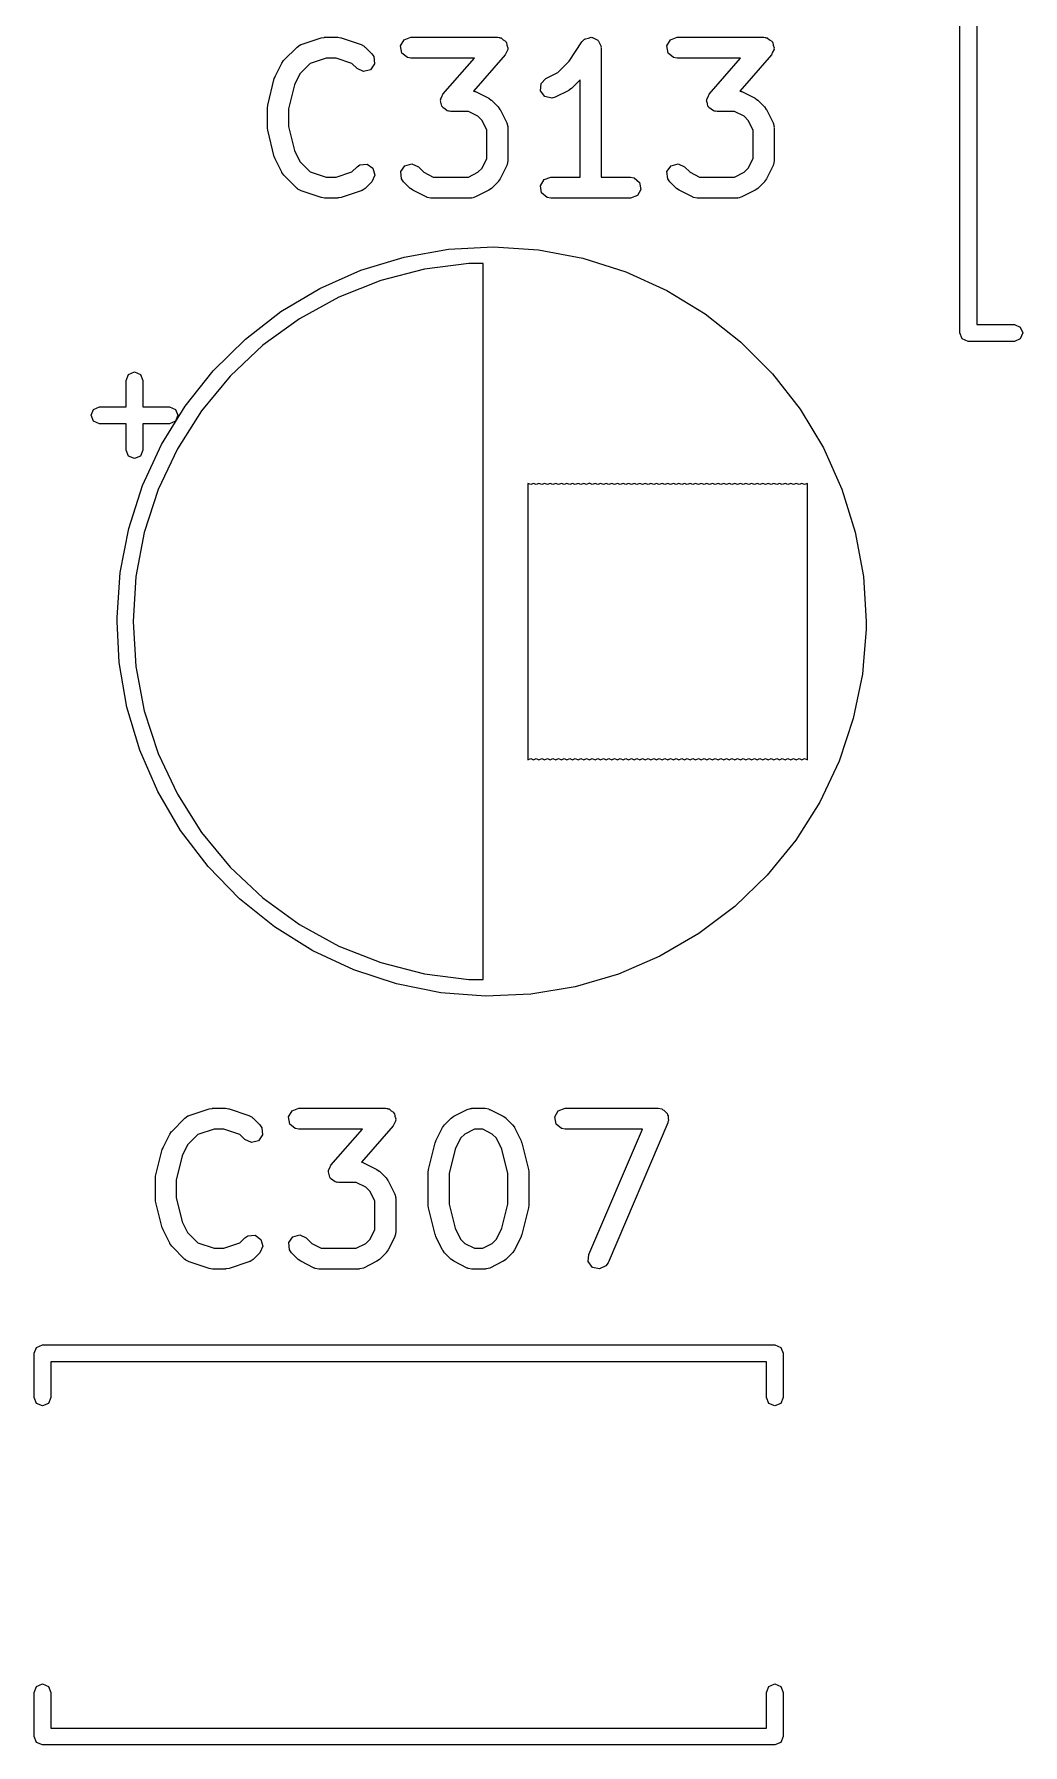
# Model space of a CAD drawing. Extents: x 96 to 185.9, y -128.5 to -80.8.
# Drawn here: x 117.02 to 124.09, y -103.94 to -91.71 of the extents above; entities that cross this region are included whole.
import ezdxf

# ---------------------------------------------------------------- set-up
doc = ezdxf.new("R2010")
doc.units = 0
doc.layers.add('BLACK', color=7, linetype='CONTINUOUS')

msp = doc.modelspace()

# ---------------------------------------------------------------- linework, layer by layer
at = {"layer": 'BLACK', "linetype": 'CONTINUOUS'}
for p, q in [((123.64, -93.8464), (123.64, -87.3064)), ((123.76, -87.3664), (123.76, -93.7864)), ((118.926, -91.7832), (119.069, -91.7356)), ((119.069, -91.7356), (119.091, -91.7323)), ((119.091, -91.7323), (119.093, -91.7318)), ((119.093, -91.7318), (119.188, -91.7318)), ((119.188, -91.7318), (119.21, -91.7357)), ((119.21, -91.7357), (119.212, -91.7356)), ((119.212, -91.7356), (119.355, -91.7832)), ((119.638, -91.7938), (119.664, -91.7493)), ((119.664, -91.7493), (119.712, -91.7318)), ((119.712, -91.7318), (120.331, -91.7318)), ((120.331, -91.7318), (120.342, -91.7337)), ((120.342, -91.7337), (120.345, -91.7332)), ((120.345, -91.7332), (120.348, -91.7348)), ((120.348, -91.7348), (120.357, -91.7363)), ((120.357, -91.7363), (120.372, -91.7493)), ((120.372, -91.7493), (120.389, -91.7598)), ((120.935, -91.7652), (120.953, -91.7463)), ((120.953, -91.7463), (120.957, -91.7451)), ((120.957, -91.7451), (120.96, -91.7418)), ((120.96, -91.7418), (120.982, -91.738)), ((120.982, -91.738), (121.002, -91.7319)), ((121.002, -91.7319), (121.006, -91.7337)), ((121.006, -91.7337), (121.011, -91.7329)), ((121.011, -91.7329), (121.029, -91.7438)), ((121.029, -91.7438), (121.049, -91.7525)), ((121.049, -91.7525), (121.051, -91.7564)), ((121.051, -91.7564), (121.055, -91.7586)), ((121.543, -91.7938), (121.568, -91.7493)), ((121.568, -91.7493), (121.617, -91.7318)), ((121.617, -91.7318), (122.236, -91.7318)), ((122.236, -91.7318), (122.247, -91.7337)), ((122.247, -91.7337), (122.25, -91.7332)), ((122.25, -91.7332), (122.253, -91.7348)), ((122.253, -91.7348), (122.261, -91.7363)), ((122.261, -91.7363), (122.277, -91.7493)), ((122.277, -91.7493), (122.294, -91.7598)), ((118.802, -91.8966), (118.897, -91.8014)), ((118.897, -91.8014), (118.918, -91.7864)), ((118.918, -91.7864), (118.923, -91.786)), ((118.923, -91.786), (118.926, -91.7832)), ((119.355, -91.7832), (119.378, -91.7957)), ((119.378, -91.7957), (119.38, -91.7995)), ((119.38, -91.7995), (119.384, -91.8014)), ((119.384, -91.8014), (119.432, -91.849)), ((119.432, -91.849), (119.447, -91.8703)), ((119.447, -91.8703), (119.451, -91.9214)), ((119.647, -91.8443), (119.638, -91.7938)), ((119.686, -91.8773), (119.647, -91.8443)), ((119.712, -91.8818), (119.686, -91.8773)), ((120.387, -91.8562), (120.16, -92.1162)), ((120.395, -91.8373), (120.387, -91.8562)), ((120.389, -91.7598), (120.391, -91.7654)), ((120.391, -91.7654), (120.396, -91.7693)), ((120.405, -91.8198), (120.395, -91.8373)), ((120.396, -91.7693), (120.399, -91.7892)), ((120.399, -91.7892), (120.406, -91.8083)), ((120.406, -91.8083), (120.404, -91.8139)), ((120.404, -91.8139), (120.405, -91.8198)), ((120.844, -91.9019), (120.935, -91.7652)), ((121.055, -91.7586), (121.063, -91.779)), ((121.063, -91.779), (121.072, -91.7985)), ((121.072, -91.7985), (121.071, -91.8027)), ((121.071, -91.8027), (121.073, -91.8068)), ((121.073, -91.8068), (121.073, -92.7318)), ((121.552, -91.8443), (121.543, -91.7938)), ((121.591, -91.8773), (121.552, -91.8443)), ((121.617, -91.8818), (121.591, -91.8773)), ((122.292, -91.8562), (122.065, -92.1162)), ((122.299, -91.8373), (122.292, -91.8562)), ((122.294, -91.7598), (122.296, -91.7654)), ((122.296, -91.7654), (122.301, -91.7693)), ((122.31, -91.8198), (122.299, -91.8373)), ((122.301, -91.7693), (122.304, -91.7892)), ((122.304, -91.7892), (122.311, -91.8083)), ((122.311, -91.8083), (122.309, -91.8139)), ((122.309, -91.8139), (122.31, -91.8198)), ((118.74, -92.0113), (118.788, -91.9161)), ((118.788, -91.9161), (118.801, -91.8981)), ((118.801, -91.8981), (118.802, -91.8966)), ((118.916, -91.9941), (118.878, -92.0711)), ((118.991, -91.92), (118.916, -91.9941)), ((119.105, -91.8818), (118.991, -91.92)), ((119.176, -91.8818), (119.105, -91.8818)), ((119.29, -91.92), (119.176, -91.8818)), ((119.326, -91.9551), (119.29, -91.92)), ((119.372, -91.9767), (119.326, -91.9551)), ((119.422, -91.9635), (119.372, -91.9767)), ((119.451, -91.9214), (119.422, -91.9635)), ((120.166, -91.8818), (119.712, -91.8818)), ((119.941, -92.1383), (120.166, -91.8818)), ((120.678, -92.0254), (120.763, -91.9832)), ((120.763, -91.9832), (120.844, -91.9019)), ((122.07, -91.8818), (121.617, -91.8818)), ((121.846, -92.1383), (122.07, -91.8818)), ((118.687, -92.2172), (118.734, -92.0267)), ((118.734, -92.0267), (118.74, -92.0149)), ((118.74, -92.0149), (118.74, -92.0113)), ((118.878, -92.0711), (118.835, -92.2446)), ((120.16, -92.1162), (120.166, -92.1173)), ((120.166, -92.1173), (120.17, -92.1201)), ((120.17, -92.1201), (120.174, -92.1207)), ((120.174, -92.1207), (120.269, -92.1683)), ((120.64, -92.1139), (120.643, -92.0627)), ((120.671, -92.1551), (120.64, -92.1139)), ((120.643, -92.0627), (120.678, -92.0254)), ((120.841, -92.112), (120.745, -92.1596)), ((120.842, -92.1108), (120.841, -92.112)), ((120.86, -92.0979), (120.842, -92.1108)), ((120.923, -92.0355), (120.86, -92.0979)), ((120.923, -92.7318), (120.923, -92.0355)), ((122.065, -92.1162), (122.071, -92.1173)), ((122.071, -92.1173), (122.074, -92.1201)), ((122.074, -92.1201), (122.079, -92.1207)), ((122.079, -92.1207), (122.174, -92.1683)), ((118.685, -92.2354), (118.687, -92.2206)), ((118.685, -92.3782), (118.685, -92.2354)), ((118.687, -92.2206), (118.687, -92.2172)), ((118.835, -92.2446), (118.835, -92.369)), ((119.923, -92.1862), (119.925, -92.1806)), ((119.929, -92.2053), (119.923, -92.1862)), ((119.924, -92.1747), (119.934, -92.1572)), ((119.925, -92.1806), (119.924, -92.1747)), ((119.933, -92.2252), (119.929, -92.2053)), ((119.937, -92.2291), (119.933, -92.2252)), ((119.934, -92.1572), (119.941, -92.1383)), ((119.939, -92.2347), (119.937, -92.2291)), ((119.956, -92.2452), (119.939, -92.2347)), ((119.972, -92.2582), (119.956, -92.2452)), ((120.269, -92.1683), (120.287, -92.1816)), ((120.287, -92.1816), (120.289, -92.1823)), ((120.289, -92.1823), (120.336, -92.2299)), ((120.336, -92.2299), (120.349, -92.2483)), ((120.72, -92.167), (120.671, -92.1551)), ((120.745, -92.1596), (120.72, -92.167)), ((121.827, -92.1862), (121.83, -92.1806)), ((121.834, -92.2053), (121.827, -92.1862)), ((121.829, -92.1747), (121.839, -92.1572)), ((121.83, -92.1806), (121.829, -92.1747)), ((121.837, -92.2252), (121.834, -92.2053)), ((121.842, -92.2291), (121.837, -92.2252)), ((121.839, -92.1572), (121.846, -92.1383)), ((121.844, -92.2347), (121.842, -92.2291)), ((121.861, -92.2452), (121.844, -92.2347)), ((121.877, -92.2582), (121.861, -92.2452)), ((122.174, -92.1683), (122.192, -92.1816)), ((122.192, -92.1816), (122.194, -92.1823)), ((122.194, -92.1823), (122.241, -92.2299)), ((122.241, -92.2299), (122.254, -92.2483)), ((119.98, -92.2597), (119.972, -92.2582)), ((119.983, -92.2613), (119.98, -92.2597)), ((119.987, -92.2608), (119.983, -92.2613)), ((119.998, -92.2627), (119.987, -92.2608)), ((120.123, -92.2627), (119.998, -92.2627)), ((120.191, -92.297), (120.123, -92.2627)), ((120.222, -92.3274), (120.191, -92.297)), ((120.256, -92.3959), (120.222, -92.3274)), ((120.349, -92.2483), (120.35, -92.2494)), ((120.35, -92.2494), (120.398, -92.3447)), ((120.398, -92.3447), (120.405, -92.3696)), ((121.885, -92.2597), (121.877, -92.2582)), ((121.888, -92.2613), (121.885, -92.2597)), ((121.891, -92.2608), (121.888, -92.2613)), ((121.902, -92.2627), (121.891, -92.2608)), ((122.028, -92.2627), (121.902, -92.2627)), ((122.096, -92.297), (122.028, -92.2627)), ((122.126, -92.3274), (122.096, -92.297)), ((122.161, -92.3959), (122.126, -92.3274)), ((122.254, -92.2483), (122.255, -92.2494)), ((122.255, -92.2494), (122.303, -92.3447)), ((122.303, -92.3447), (122.31, -92.3696)), ((118.686, -92.3815), (118.685, -92.3782)), ((118.687, -92.3964), (118.686, -92.3815)), ((118.734, -92.5869), (118.687, -92.3964)), ((118.835, -92.369), (118.878, -92.5425)), ((120.256, -92.5986), (120.256, -92.3959)), ((120.405, -92.3696), (120.404, -92.374)), ((120.404, -92.374), (120.406, -92.3782)), ((120.406, -92.3782), (120.406, -92.6163)), ((122.161, -92.5986), (122.161, -92.3959)), ((122.31, -92.3696), (122.309, -92.374)), ((122.309, -92.374), (122.311, -92.3782)), ((122.311, -92.3782), (122.311, -92.6163)), ((118.736, -92.5898), (118.734, -92.5869)), ((118.74, -92.6022), (118.736, -92.5898)), ((118.788, -92.6975), (118.74, -92.6022)), ((118.878, -92.5425), (118.916, -92.6195)), ((120.222, -92.6671), (120.256, -92.5986)), ((122.126, -92.6671), (122.161, -92.5986)), ((118.789, -92.6986), (118.788, -92.6975)), ((118.802, -92.717), (118.789, -92.6986)), ((118.897, -92.8122), (118.802, -92.717)), ((118.916, -92.6195), (118.991, -92.6936)), ((118.991, -92.6936), (119.105, -92.7318)), ((119.105, -92.7318), (119.176, -92.7318)), ((119.176, -92.7318), (119.29, -92.6936)), ((119.29, -92.6936), (119.326, -92.6585)), ((119.326, -92.6585), (119.347, -92.6436)), ((119.347, -92.6436), (119.398, -92.6391)), ((119.398, -92.6391), (119.44, -92.6685)), ((119.453, -92.7181), (119.432, -92.7646)), ((119.44, -92.6685), (119.453, -92.7181)), ((119.639, -92.6921), (119.669, -92.6501)), ((119.644, -92.7432), (119.639, -92.6921)), ((119.669, -92.6501), (119.718, -92.6368)), ((119.718, -92.6368), (119.765, -92.6585)), ((119.765, -92.6585), (119.804, -92.6975)), ((119.804, -92.6975), (119.872, -92.7318)), ((119.872, -92.7318), (120.123, -92.7318)), ((120.123, -92.7318), (120.191, -92.6975)), ((120.191, -92.6975), (120.222, -92.6671)), ((120.398, -92.6498), (120.35, -92.7451)), ((120.399, -92.6454), (120.398, -92.6498)), ((120.401, -92.642), (120.399, -92.6454)), ((120.406, -92.6163), (120.401, -92.642)), ((120.664, -92.7493), (120.712, -92.7318)), ((120.712, -92.7318), (120.923, -92.7318)), ((121.073, -92.7318), (121.283, -92.7318)), ((121.283, -92.7318), (121.309, -92.7363)), ((121.544, -92.6921), (121.574, -92.6501)), ((121.549, -92.7432), (121.544, -92.6921)), ((121.574, -92.6501), (121.623, -92.6368)), ((121.623, -92.6368), (121.67, -92.6585)), ((121.67, -92.6585), (121.709, -92.6975)), ((121.709, -92.6975), (121.777, -92.7318)), ((121.777, -92.7318), (122.028, -92.7318)), ((122.028, -92.7318), (122.096, -92.6975)), ((122.096, -92.6975), (122.126, -92.6671)), ((122.303, -92.6498), (122.255, -92.7451)), ((122.306, -92.642), (122.303, -92.6454)), ((122.303, -92.6454), (122.303, -92.6498)), ((122.311, -92.6163), (122.306, -92.642)), ((118.901, -92.8141), (118.897, -92.8122)), ((118.903, -92.8179), (118.901, -92.8141)), ((118.926, -92.8303), (118.903, -92.8179)), ((119.069, -92.8779), (118.926, -92.8303)), ((119.355, -92.8303), (119.212, -92.8779)), ((119.358, -92.8275), (119.355, -92.8303)), ((119.363, -92.8271), (119.358, -92.8275)), ((119.384, -92.8122), (119.363, -92.8271)), ((119.432, -92.7646), (119.384, -92.8122)), ((119.659, -92.7646), (119.644, -92.7432)), ((119.706, -92.8122), (119.659, -92.7646)), ((119.708, -92.8129), (119.706, -92.8122)), ((119.726, -92.8262), (119.708, -92.8129)), ((119.821, -92.8739), (119.726, -92.8262)), ((120.269, -92.8262), (120.174, -92.8739)), ((120.27, -92.8251), (120.269, -92.8262)), ((120.289, -92.8122), (120.27, -92.8251)), ((120.336, -92.7646), (120.289, -92.8122)), ((120.337, -92.7631), (120.336, -92.7646)), ((120.35, -92.7451), (120.337, -92.7631)), ((120.638, -92.7938), (120.664, -92.7493)), ((120.647, -92.8443), (120.638, -92.7938)), ((120.686, -92.8773), (120.647, -92.8443)), ((121.309, -92.7363), (121.348, -92.7693)), ((121.357, -92.8198), (121.332, -92.8642)), ((121.348, -92.7693), (121.357, -92.8198)), ((121.564, -92.7646), (121.549, -92.7432)), ((121.611, -92.8122), (121.564, -92.7646)), ((121.613, -92.8129), (121.611, -92.8122)), ((121.631, -92.8262), (121.613, -92.8129)), ((121.726, -92.8739), (121.631, -92.8262)), ((122.174, -92.8262), (122.079, -92.8739)), ((122.175, -92.8251), (122.174, -92.8262)), ((122.194, -92.8122), (122.175, -92.8251)), ((122.241, -92.7646), (122.194, -92.8122)), ((122.242, -92.7631), (122.241, -92.7646)), ((122.255, -92.7451), (122.242, -92.7631)), ((119.071, -92.8779), (119.069, -92.8779)), ((119.093, -92.8818), (119.071, -92.8779)), ((119.188, -92.8818), (119.093, -92.8818)), ((119.19, -92.8812), (119.188, -92.8818)), ((119.212, -92.8779), (119.19, -92.8812)), ((119.826, -92.8744), (119.821, -92.8739)), ((119.829, -92.8773), (119.826, -92.8744)), ((119.855, -92.8818), (119.829, -92.8773)), ((120.14, -92.8818), (119.855, -92.8818)), ((120.145, -92.8802), (120.14, -92.8818)), ((120.149, -92.8813), (120.145, -92.8802)), ((120.174, -92.8739), (120.149, -92.8813)), ((120.712, -92.8818), (120.686, -92.8773)), ((121.283, -92.8818), (120.712, -92.8818)), ((121.332, -92.8642), (121.283, -92.8818)), ((121.73, -92.8744), (121.726, -92.8739)), ((121.734, -92.8773), (121.73, -92.8744)), ((121.76, -92.8818), (121.734, -92.8773)), ((122.045, -92.8818), (121.76, -92.8818)), ((122.049, -92.8802), (122.045, -92.8818)), ((122.054, -92.8813), (122.049, -92.8802)), ((122.079, -92.8739), (122.054, -92.8813)), ((119.354, -93.3985), (119.663, -93.3044)), ((119.663, -93.3044), (119.98, -93.2482)), ((119.98, -93.2482), (120.303, -93.2304)), ((120.303, -93.2304), (120.624, -93.2515)), ((120.624, -93.2515), (120.941, -93.3111)), ((120.941, -93.3111), (121.249, -93.4084)), ((119.059, -93.5289), (119.354, -93.3985)), ((119.808, -93.3908), (119.496, -93.4709)), ((120.127, -93.3504), (119.808, -93.3908)), ((120.228, -93.3504), (120.127, -93.3504)), ((120.228, -98.4704), (120.228, -93.3504)), ((121.249, -93.4084), (121.543, -93.5419)), ((118.782, -93.6938), (119.059, -93.5289)), ((119.196, -93.5895), (118.914, -93.7446)), ((119.496, -93.4709), (119.196, -93.5895)), ((121.543, -93.5419), (121.818, -93.7097)), ((118.527, -93.8909), (118.782, -93.6938)), ((121.818, -93.7097), (122.071, -93.9094)), ((118.914, -93.7446), (118.653, -93.934)), ((123.76, -93.7864), (124.03, -93.7864)), ((124.03, -93.7864), (124.072, -93.804)), ((124.072, -93.804), (124.09, -93.8464)), ((118.297, -94.1171), (118.527, -93.8909)), ((118.653, -93.934), (118.419, -94.1545)), ((122.071, -93.9094), (122.299, -94.1381)), ((123.657, -93.8888), (123.64, -93.8464)), ((123.7, -93.9064), (123.657, -93.8888)), ((124.03, -93.9064), (123.7, -93.9064)), ((124.072, -93.8888), (124.03, -93.9064)), ((124.09, -93.8464), (124.072, -93.8888)), ((117.674, -94.1854), (117.691, -94.143)), ((117.674, -94.3754), (117.674, -94.1854)), ((117.691, -94.143), (117.734, -94.1254)), ((117.734, -94.1254), (117.776, -94.143)), ((117.776, -94.143), (117.794, -94.1854)), ((117.794, -94.1854), (117.794, -94.3754)), ((118.096, -94.3694), (118.297, -94.1171)), ((118.419, -94.1545), (118.213, -94.4027)), ((122.299, -94.1381), (122.497, -94.3924)), ((117.424, -94.4354), (117.441, -94.393)), ((117.441, -94.4778), (117.424, -94.4354)), ((117.441, -94.393), (117.484, -94.3754)), ((117.484, -94.3754), (117.674, -94.3754)), ((117.794, -94.3754), (117.984, -94.3754)), ((117.927, -94.644), (118.096, -94.3694)), ((117.984, -94.3754), (118.026, -94.393)), ((118.026, -94.393), (118.044, -94.4354)), ((118.044, -94.4354), (118.026, -94.4778)), ((118.213, -94.4027), (118.041, -94.6747)), ((122.497, -94.3924), (122.664, -94.6688)), ((117.484, -94.4954), (117.441, -94.4778)), ((117.674, -94.4954), (117.484, -94.4954)), ((117.674, -94.6854), (117.674, -94.4954)), ((117.984, -94.4954), (117.794, -94.4954)), ((117.794, -94.4954), (117.794, -94.6854)), ((118.026, -94.4778), (117.984, -94.4954)), ((117.691, -94.7278), (117.674, -94.6854)), ((117.794, -94.6854), (117.776, -94.7278)), ((117.792, -94.9369), (117.927, -94.644)), ((118.041, -94.6747), (117.904, -94.9661)), ((122.664, -94.6688), (122.795, -94.9631)), ((117.734, -94.7454), (117.691, -94.7278)), ((117.776, -94.7278), (117.734, -94.7454)), ((117.693, -95.2439), (117.792, -94.9369)), ((120.569, -94.9304), (120.548, -94.9221)), ((120.548, -94.9221), (120.548, -96.8987)), ((120.588, -94.9221), (120.569, -94.9304)), ((120.608, -94.9304), (120.588, -94.9221)), ((120.628, -94.9221), (120.608, -94.9304)), ((120.648, -94.9304), (120.628, -94.9221)), ((120.668, -94.9221), (120.648, -94.9304)), ((120.688, -94.9304), (120.668, -94.9221)), ((120.709, -94.9221), (120.688, -94.9304)), ((120.728, -94.9304), (120.709, -94.9221)), ((120.748, -94.9221), (120.728, -94.9304)), ((120.768, -94.9304), (120.748, -94.9221)), ((120.788, -94.9221), (120.768, -94.9304)), ((120.808, -94.9304), (120.788, -94.9221)), ((120.828, -94.9221), (120.808, -94.9304)), ((120.849, -94.9304), (120.828, -94.9221)), ((120.868, -94.9221), (120.849, -94.9304)), ((120.888, -94.9304), (120.868, -94.9221)), ((120.908, -94.9221), (120.888, -94.9304)), ((120.928, -94.9304), (120.908, -94.9221)), ((120.948, -94.9221), (120.928, -94.9304)), ((120.968, -94.9304), (120.948, -94.9221)), ((120.989, -94.9219), (120.968, -94.9304)), ((121.009, -94.9304), (120.989, -94.9219)), ((121.029, -94.9221), (121.009, -94.9304)), ((121.049, -94.9304), (121.029, -94.9221)), ((121.069, -94.9221), (121.049, -94.9304)), ((121.09, -94.9304), (121.069, -94.9221)), ((121.109, -94.9221), (121.09, -94.9304)), ((121.129, -94.9304), (121.109, -94.9221)), ((121.149, -94.9221), (121.129, -94.9304)), ((121.169, -94.9304), (121.149, -94.9221)), ((121.189, -94.9221), (121.169, -94.9304)), ((121.209, -94.9304), (121.189, -94.9221)), ((121.23, -94.9221), (121.209, -94.9304)), ((121.249, -94.9304), (121.23, -94.9221)), ((121.269, -94.9221), (121.249, -94.9304)), ((121.289, -94.9304), (121.269, -94.9221)), ((121.309, -94.9221), (121.289, -94.9304)), ((121.329, -94.9304), (121.309, -94.9221)), ((121.349, -94.9221), (121.329, -94.9304)), ((121.369, -94.9304), (121.349, -94.9221)), ((121.389, -94.9221), (121.369, -94.9304)), ((121.409, -94.9304), (121.389, -94.9221)), ((121.429, -94.9221), (121.409, -94.9304)), ((121.45, -94.9304), (121.429, -94.9221)), ((121.469, -94.9221), (121.45, -94.9304)), ((121.489, -94.9304), (121.469, -94.9221)), ((121.509, -94.9221), (121.489, -94.9304)), ((121.529, -94.9304), (121.509, -94.9221)), ((121.549, -94.9221), (121.529, -94.9304)), ((121.569, -94.9304), (121.549, -94.9221)), ((121.59, -94.9221), (121.569, -94.9304)), ((121.609, -94.9304), (121.59, -94.9221)), ((121.629, -94.9221), (121.609, -94.9304)), ((121.649, -94.9304), (121.629, -94.9221)), ((121.669, -94.9221), (121.649, -94.9304)), ((121.689, -94.9304), (121.669, -94.9221)), ((121.709, -94.9221), (121.689, -94.9304)), ((121.73, -94.9304), (121.709, -94.9221)), ((121.749, -94.9221), (121.73, -94.9304)), ((121.769, -94.9304), (121.749, -94.9221)), ((121.789, -94.9221), (121.769, -94.9304)), ((121.809, -94.9304), (121.789, -94.9221)), ((121.829, -94.9221), (121.809, -94.9304)), ((121.849, -94.9304), (121.829, -94.9221)), ((121.869, -94.9221), (121.849, -94.9304)), ((121.889, -94.9304), (121.869, -94.9221)), ((121.909, -94.9221), (121.889, -94.9304)), ((121.929, -94.9304), (121.909, -94.9221)), ((121.95, -94.9221), (121.929, -94.9304)), ((121.969, -94.9304), (121.95, -94.9221)), ((121.989, -94.9221), (121.969, -94.9304)), ((122.009, -94.9304), (121.989, -94.9221)), ((122.029, -94.9221), (122.009, -94.9304)), ((122.049, -94.9304), (122.029, -94.9221)), ((122.069, -94.9221), (122.049, -94.9304)), ((122.09, -94.9304), (122.069, -94.9221)), ((122.109, -94.9221), (122.09, -94.9304)), ((122.129, -94.9304), (122.109, -94.9221)), ((122.149, -94.9221), (122.129, -94.9304)), ((122.169, -94.9304), (122.149, -94.9221)), ((122.189, -94.9221), (122.169, -94.9304)), ((122.209, -94.9304), (122.189, -94.9221)), ((122.229, -94.9221), (122.209, -94.9304)), ((122.249, -94.9304), (122.229, -94.9221)), ((122.269, -94.9221), (122.249, -94.9304)), ((122.289, -94.9304), (122.269, -94.9221)), ((122.309, -94.9221), (122.289, -94.9304)), ((122.329, -94.9304), (122.309, -94.9221)), ((122.349, -94.9221), (122.329, -94.9304)), ((122.369, -94.9304), (122.349, -94.9221)), ((122.389, -94.9221), (122.369, -94.9304)), ((122.409, -94.9304), (122.389, -94.9221)), ((122.429, -94.9221), (122.409, -94.9304)), ((122.45, -94.9304), (122.429, -94.9221)), ((122.469, -94.9221), (122.45, -94.9304)), ((122.489, -94.9304), (122.469, -94.9221)), ((122.509, -94.9221), (122.489, -94.9304)), ((122.529, -94.9304), (122.509, -94.9221)), ((122.549, -94.9221), (122.529, -94.9304)), ((122.549, -96.8987), (122.549, -94.9221)), ((117.904, -94.9661), (117.804, -95.2725)), ((122.795, -94.9631), (122.891, -95.2711)), ((117.631, -95.5606), (117.693, -95.2439)), ((117.804, -95.2725), (117.744, -95.5889)), ((122.891, -95.2711), (122.949, -95.5884)), ((117.609, -95.8823), (117.631, -95.5606)), ((117.744, -95.5889), (117.723, -95.9104)), ((122.949, -95.5884), (122.968, -95.9104)), ((117.61, -95.9104), (117.609, -95.8823)), ((117.625, -96.2045), (117.61, -95.9104)), ((117.723, -95.9104), (117.744, -96.2319)), ((122.968, -95.9104), (122.968, -95.9665)), ((122.968, -95.9665), (122.95, -96.1929)), ((117.679, -96.5224), (117.625, -96.2045)), ((117.744, -96.2319), (117.804, -96.5483)), ((122.949, -96.1948), (122.942, -96.288)), ((122.95, -96.1944), (122.949, -96.1948)), ((122.95, -96.1929), (122.95, -96.1944)), ((122.942, -96.288), (122.877, -96.604)), ((117.772, -96.8314), (117.679, -96.5224)), ((117.804, -96.5483), (117.904, -96.8547)), ((122.877, -96.604), (122.775, -96.91)), ((117.901, -97.1271), (117.772, -96.8314)), ((117.904, -96.8547), (118.041, -97.1461)), ((120.548, -96.8987), (120.569, -96.8904)), ((120.569, -96.8904), (120.588, -96.8987)), ((120.588, -96.8987), (120.608, -96.8904)), ((120.608, -96.8904), (120.628, -96.8987)), ((120.628, -96.8987), (120.648, -96.8904)), ((120.648, -96.8904), (120.668, -96.8987)), ((120.668, -96.8987), (120.688, -96.8904)), ((120.688, -96.8904), (120.709, -96.8987)), ((120.709, -96.8987), (120.728, -96.8904)), ((120.728, -96.8904), (120.748, -96.8987)), ((120.748, -96.8987), (120.768, -96.8904)), ((120.768, -96.8904), (120.788, -96.8987)), ((120.788, -96.8987), (120.808, -96.8904)), ((120.808, -96.8904), (120.828, -96.8987)), ((120.828, -96.8987), (120.849, -96.8904)), ((120.849, -96.8904), (120.868, -96.8987)), ((120.868, -96.8987), (120.888, -96.8904)), ((120.888, -96.8904), (120.908, -96.8987)), ((120.908, -96.8987), (120.928, -96.8904)), ((120.928, -96.8904), (120.948, -96.8987)), ((120.948, -96.8987), (120.968, -96.8904)), ((120.968, -96.8904), (120.989, -96.8989)), ((120.989, -96.8989), (121.009, -96.8904)), ((121.009, -96.8904), (121.029, -96.8987)), ((121.029, -96.8987), (121.049, -96.8904)), ((121.049, -96.8904), (121.069, -96.8987)), ((121.069, -96.8987), (121.09, -96.8904)), ((121.09, -96.8904), (121.109, -96.8987)), ((121.109, -96.8987), (121.129, -96.8904)), ((121.129, -96.8904), (121.149, -96.8987)), ((121.149, -96.8987), (121.169, -96.8904)), ((121.169, -96.8904), (121.189, -96.8987)), ((121.189, -96.8987), (121.209, -96.8904)), ((121.209, -96.8904), (121.23, -96.8987)), ((121.23, -96.8987), (121.249, -96.8904)), ((121.249, -96.8904), (121.269, -96.8987)), ((121.269, -96.8987), (121.289, -96.8904)), ((121.289, -96.8904), (121.309, -96.8987)), ((121.309, -96.8987), (121.329, -96.8904)), ((121.329, -96.8904), (121.349, -96.8987)), ((121.349, -96.8987), (121.369, -96.8904)), ((121.369, -96.8904), (121.389, -96.8987)), ((121.389, -96.8987), (121.409, -96.8904)), ((121.409, -96.8904), (121.429, -96.8987)), ((121.429, -96.8987), (121.45, -96.8904)), ((121.45, -96.8904), (121.469, -96.8987)), ((121.469, -96.8987), (121.489, -96.8904)), ((121.489, -96.8904), (121.509, -96.8987)), ((121.509, -96.8987), (121.529, -96.8904)), ((121.529, -96.8904), (121.549, -96.8987)), ((121.549, -96.8987), (121.569, -96.8904)), ((121.569, -96.8904), (121.59, -96.8987)), ((121.59, -96.8987), (121.609, -96.8904)), ((121.609, -96.8904), (121.629, -96.8987)), ((121.629, -96.8987), (121.649, -96.8904)), ((121.649, -96.8904), (121.669, -96.8987)), ((121.669, -96.8987), (121.689, -96.8904)), ((121.689, -96.8904), (121.709, -96.8987)), ((121.709, -96.8987), (121.73, -96.8904)), ((121.73, -96.8904), (121.749, -96.8987)), ((121.749, -96.8987), (121.769, -96.8904)), ((121.769, -96.8904), (121.789, -96.8987)), ((121.789, -96.8987), (121.809, -96.8904)), ((121.809, -96.8904), (121.829, -96.8987)), ((121.829, -96.8987), (121.849, -96.8904)), ((121.849, -96.8904), (121.869, -96.8987)), ((121.869, -96.8987), (121.889, -96.8904)), ((121.889, -96.8904), (121.909, -96.8987)), ((121.909, -96.8987), (121.929, -96.8904)), ((121.929, -96.8904), (121.95, -96.8987)), ((121.95, -96.8987), (121.969, -96.8904)), ((121.969, -96.8904), (121.989, -96.8987)), ((121.989, -96.8987), (122.009, -96.8904)), ((122.009, -96.8904), (122.029, -96.8987)), ((122.029, -96.8987), (122.049, -96.8904)), ((122.049, -96.8904), (122.069, -96.8987)), ((122.069, -96.8987), (122.09, -96.8904)), ((122.09, -96.8904), (122.109, -96.8987)), ((122.109, -96.8987), (122.129, -96.8904)), ((122.129, -96.8904), (122.149, -96.8987)), ((122.149, -96.8987), (122.169, -96.8904)), ((122.169, -96.8904), (122.189, -96.8987)), ((122.189, -96.8987), (122.209, -96.8904)), ((122.209, -96.8904), (122.229, -96.8987)), ((122.229, -96.8987), (122.249, -96.8904)), ((122.249, -96.8904), (122.269, -96.8987)), ((122.269, -96.8987), (122.289, -96.8904)), ((122.289, -96.8904), (122.309, -96.8987)), ((122.309, -96.8987), (122.329, -96.8904)), ((122.329, -96.8904), (122.349, -96.8987)), ((122.349, -96.8987), (122.369, -96.8904)), ((122.369, -96.8904), (122.389, -96.8987)), ((122.389, -96.8987), (122.409, -96.8904)), ((122.409, -96.8904), (122.429, -96.8987)), ((122.429, -96.8987), (122.45, -96.8904)), ((122.45, -96.8904), (122.469, -96.8987)), ((122.469, -96.8987), (122.489, -96.8904)), ((122.489, -96.8904), (122.509, -96.8987)), ((122.509, -96.8987), (122.529, -96.8904)), ((122.529, -96.8904), (122.549, -96.8987)), ((122.775, -96.91), (122.637, -97.2015)), ((118.064, -97.4052), (117.901, -97.1271)), ((118.041, -97.1461), (118.213, -97.4181)), ((122.637, -97.2015), (122.465, -97.4743)), ((118.26, -97.6616), (118.064, -97.4052)), ((118.213, -97.4181), (118.419, -97.6663)), ((122.465, -97.4743), (122.261, -97.7244)), ((118.485, -97.8926), (118.26, -97.6616)), ((118.419, -97.6663), (118.653, -97.8868)), ((122.261, -97.7244), (122.029, -97.9483)), ((118.736, -98.0949), (118.485, -97.8926)), ((118.653, -97.8868), (118.914, -98.0762)), ((122.029, -97.9483), (121.772, -98.1426)), ((119.01, -98.2656), (118.736, -98.0949)), ((118.914, -98.0762), (119.196, -98.2313)), ((119.196, -98.2313), (119.496, -98.3499)), ((121.772, -98.1426), (121.493, -98.3046)), ((119.302, -98.4022), (119.01, -98.2656)), ((119.496, -98.3499), (119.808, -98.43)), ((121.493, -98.3046), (121.196, -98.432)), ((119.608, -98.5027), (119.302, -98.4022)), ((119.808, -98.43), (120.127, -98.4704)), ((120.127, -98.4704), (120.228, -98.4704)), ((121.196, -98.432), (120.887, -98.5228)), ((119.925, -98.5656), (119.608, -98.5027)), ((120.246, -98.5901), (119.925, -98.5656)), ((120.569, -98.5757), (120.246, -98.5901)), ((120.887, -98.5228), (120.569, -98.5757)), ((118, -99.5566), (118.095, -99.4614)), ((118.095, -99.4614), (118.116, -99.4464)), ((118.116, -99.4464), (118.121, -99.446)), ((118.121, -99.446), (118.124, -99.4432)), ((118.124, -99.4432), (118.267, -99.3956)), ((118.267, -99.3956), (118.289, -99.3923)), ((118.289, -99.3923), (118.291, -99.3918)), ((118.291, -99.3918), (118.386, -99.3918)), ((118.386, -99.3918), (118.408, -99.3957)), ((118.408, -99.3957), (118.41, -99.3956)), ((118.41, -99.3956), (118.553, -99.4432)), ((118.553, -99.4432), (118.576, -99.4557)), ((118.576, -99.4557), (118.578, -99.4595)), ((118.578, -99.4595), (118.582, -99.4614)), ((118.582, -99.4614), (118.63, -99.509)), ((118.836, -99.4538), (118.862, -99.4093)), ((118.845, -99.5043), (118.836, -99.4538)), ((118.862, -99.4093), (118.91, -99.3918)), ((118.91, -99.3918), (119.529, -99.3918)), ((119.529, -99.3918), (119.54, -99.3937)), ((119.54, -99.3937), (119.543, -99.3932)), ((119.543, -99.3932), (119.546, -99.3948)), ((119.546, -99.3948), (119.555, -99.3963)), ((119.555, -99.3963), (119.57, -99.4093)), ((119.57, -99.4093), (119.587, -99.4198)), ((119.587, -99.4198), (119.589, -99.4254)), ((119.589, -99.4254), (119.594, -99.4293)), ((119.594, -99.4293), (119.597, -99.4492)), ((119.597, -99.4492), (119.604, -99.4683)), ((119.952, -99.509), (120, -99.4614)), ((120, -99.4614), (120.018, -99.4485)), ((120.018, -99.4485), (120.019, -99.4473)), ((120.019, -99.4473), (120.114, -99.3997)), ((120.114, -99.3997), (120.139, -99.3923)), ((120.139, -99.3923), (120.144, -99.3933)), ((120.144, -99.3933), (120.148, -99.3918)), ((120.148, -99.3918), (120.243, -99.3918)), ((120.243, -99.3918), (120.269, -99.3963)), ((120.269, -99.3963), (120.272, -99.3992)), ((120.272, -99.3992), (120.277, -99.3997)), ((120.277, -99.3997), (120.372, -99.4473)), ((120.372, -99.4473), (120.39, -99.4607)), ((120.39, -99.4607), (120.391, -99.4614)), ((120.391, -99.4614), (120.439, -99.509)), ((120.741, -99.4538), (120.766, -99.4093)), ((120.75, -99.5043), (120.741, -99.4538)), ((120.766, -99.4093), (120.815, -99.3918)), ((120.815, -99.3918), (121.481, -99.3918)), ((121.481, -99.3918), (121.507, -99.3963)), ((121.507, -99.3963), (121.514, -99.402)), ((121.514, -99.402), (121.522, -99.404)), ((121.522, -99.404), (121.533, -99.418)), ((121.533, -99.418), (121.546, -99.4293)), ((121.546, -99.4293), (121.548, -99.438)), ((121.548, -99.438), (121.553, -99.4451)), ((121.553, -99.4451), (121.552, -99.4626)), ((121.552, -99.4626), (121.555, -99.4798)), ((117.938, -99.6713), (117.986, -99.5761)), ((117.986, -99.5761), (117.999, -99.5581)), ((117.999, -99.5581), (118, -99.5566)), ((118.188, -99.58), (118.114, -99.6541)), ((118.303, -99.5418), (118.188, -99.58)), ((118.374, -99.5418), (118.303, -99.5418)), ((118.488, -99.58), (118.374, -99.5418)), ((118.524, -99.6151), (118.488, -99.58)), ((118.649, -99.5814), (118.62, -99.6235)), ((118.63, -99.509), (118.645, -99.5303)), ((118.645, -99.5303), (118.649, -99.5814)), ((118.884, -99.5373), (118.845, -99.5043)), ((118.91, -99.5418), (118.884, -99.5373)), ((119.364, -99.5418), (118.91, -99.5418)), ((119.139, -99.7983), (119.364, -99.5418)), ((119.585, -99.5162), (119.358, -99.7762)), ((119.593, -99.4973), (119.585, -99.5162)), ((119.603, -99.4798), (119.593, -99.4973)), ((119.604, -99.4683), (119.602, -99.4739)), ((119.602, -99.4739), (119.603, -99.4798)), ((119.89, -99.6237), (119.938, -99.5285)), ((119.938, -99.5285), (119.951, -99.5105)), ((119.951, -99.5105), (119.952, -99.509)), ((120.097, -99.576), (120.067, -99.6064)), ((120.166, -99.5418), (120.097, -99.576)), ((120.226, -99.5418), (120.166, -99.5418)), ((120.294, -99.576), (120.226, -99.5418)), ((120.324, -99.6064), (120.294, -99.576)), ((120.439, -99.509), (120.452, -99.5274)), ((120.452, -99.5274), (120.453, -99.5285)), ((120.453, -99.5285), (120.501, -99.6237)), ((120.789, -99.5373), (120.75, -99.5043)), ((120.815, -99.5418), (120.789, -99.5373)), ((121.368, -99.5418), (120.815, -99.5418)), ((120.984, -100.437), (121.368, -99.5418)), ((121.55, -99.4963), (121.122, -100.496)), ((121.551, -99.4875), (121.55, -99.4963)), ((121.555, -99.4798), (121.551, -99.4875)), ((117.885, -99.8772), (117.932, -99.6867)), ((117.932, -99.6867), (117.938, -99.6749)), ((117.938, -99.6749), (117.938, -99.6713)), ((118.114, -99.6541), (118.076, -99.7311)), ((118.57, -99.6367), (118.524, -99.6151)), ((118.62, -99.6235), (118.57, -99.6367)), ((119.837, -99.8295), (119.885, -99.6391)), ((119.885, -99.6391), (119.89, -99.6272)), ((119.89, -99.6272), (119.89, -99.6237)), ((120.028, -99.6834), (119.985, -99.857)), ((120.067, -99.6064), (120.028, -99.6834)), ((120.363, -99.6834), (120.324, -99.6064)), ((120.406, -99.857), (120.363, -99.6834)), ((120.501, -99.6237), (120.504, -99.6361)), ((120.504, -99.6361), (120.506, -99.6391)), ((120.506, -99.6391), (120.554, -99.8295)), ((118.076, -99.7311), (118.033, -99.9046)), ((119.122, -99.8347), (119.132, -99.8172)), ((119.132, -99.8172), (119.139, -99.7983)), ((119.358, -99.7762), (119.364, -99.7773)), ((119.364, -99.7773), (119.368, -99.7801)), ((119.368, -99.7801), (119.372, -99.7807)), ((119.372, -99.7807), (119.467, -99.8283)), ((119.467, -99.8283), (119.485, -99.8416)), ((119.837, -99.833), (119.837, -99.8295)), ((120.554, -99.8295), (120.555, -99.8445)), ((117.883, -99.8954), (117.885, -99.8806)), ((117.883, -100.038), (117.883, -99.8954)), ((117.885, -99.8806), (117.885, -99.8772)), ((118.033, -99.9046), (118.033, -100.029)), ((119.121, -99.8462), (119.123, -99.8406)), ((119.127, -99.8653), (119.121, -99.8462)), ((119.123, -99.8406), (119.122, -99.8347)), ((119.131, -99.8852), (119.127, -99.8653)), ((119.135, -99.8891), (119.131, -99.8852)), ((119.137, -99.8947), (119.135, -99.8891)), ((119.154, -99.9052), (119.137, -99.8947)), ((119.17, -99.9182), (119.154, -99.9052)), ((119.178, -99.9197), (119.17, -99.9182)), ((119.181, -99.9213), (119.178, -99.9197)), ((119.184, -99.9208), (119.181, -99.9213)), ((119.196, -99.9227), (119.184, -99.9208)), ((119.321, -99.9227), (119.196, -99.9227)), ((119.389, -99.957), (119.321, -99.9227)), ((119.485, -99.8416), (119.487, -99.8423)), ((119.487, -99.8423), (119.534, -99.8899)), ((119.534, -99.8899), (119.547, -99.9083)), ((119.547, -99.9083), (119.548, -99.9094)), ((119.548, -99.9094), (119.596, -100.005)), ((119.835, -99.8477), (119.837, -99.833)), ((119.835, -100.086), (119.835, -99.8477)), ((119.985, -99.857), (119.985, -100.077)), ((120.406, -100.077), (120.406, -99.857)), ((120.555, -99.8445), (120.556, -99.8477)), ((120.556, -99.8477), (120.556, -100.086)), ((117.884, -100.041), (117.883, -100.038)), ((117.885, -100.056), (117.884, -100.041)), ((117.932, -100.247), (117.885, -100.056)), ((118.033, -100.029), (118.076, -100.203)), ((119.42, -99.9874), (119.389, -99.957)), ((119.454, -100.056), (119.42, -99.9874)), ((119.454, -100.259), (119.454, -100.056)), ((119.596, -100.005), (119.603, -100.03)), ((119.603, -100.03), (119.602, -100.034)), ((119.602, -100.034), (119.604, -100.038)), ((119.604, -100.038), (119.604, -100.276)), ((119.836, -100.089), (119.835, -100.086)), ((119.837, -100.104), (119.836, -100.089)), ((119.885, -100.294), (119.837, -100.104)), ((119.985, -100.077), (120.028, -100.25)), ((120.363, -100.25), (120.406, -100.077)), ((120.554, -100.104), (120.506, -100.294)), ((120.556, -100.086), (120.554, -100.101)), ((120.554, -100.101), (120.554, -100.104)), ((117.934, -100.25), (117.932, -100.247)), ((117.938, -100.262), (117.934, -100.25)), ((117.986, -100.357), (117.938, -100.262)), ((118.076, -100.203), (118.114, -100.279)), ((118.114, -100.279), (118.188, -100.354)), ((118.488, -100.354), (118.524, -100.319)), ((118.524, -100.319), (118.545, -100.304)), ((118.545, -100.304), (118.596, -100.299)), ((118.596, -100.299), (118.638, -100.329)), ((118.837, -100.352), (118.867, -100.31)), ((118.867, -100.31), (118.916, -100.297)), ((118.916, -100.297), (118.963, -100.319)), ((118.963, -100.319), (119.002, -100.358)), ((119.42, -100.327), (119.454, -100.259)), ((119.596, -100.31), (119.548, -100.405)), ((119.597, -100.305), (119.596, -100.31)), ((119.599, -100.302), (119.597, -100.305)), ((119.604, -100.276), (119.599, -100.302)), ((119.887, -100.297), (119.885, -100.294)), ((119.89, -100.31), (119.887, -100.297)), ((119.938, -100.405), (119.89, -100.31)), ((120.028, -100.25), (120.067, -100.327)), ((120.324, -100.327), (120.363, -100.25)), ((120.501, -100.31), (120.453, -100.405)), ((120.506, -100.294), (120.501, -100.306)), ((120.501, -100.306), (120.501, -100.31)), ((117.987, -100.359), (117.986, -100.357)), ((118, -100.377), (117.987, -100.359)), ((118.095, -100.472), (118, -100.377)), ((118.188, -100.354), (118.303, -100.392)), ((118.303, -100.392), (118.374, -100.392)), ((118.374, -100.392), (118.488, -100.354)), ((118.63, -100.425), (118.582, -100.472)), ((118.651, -100.378), (118.63, -100.425)), ((118.638, -100.329), (118.651, -100.378)), ((118.842, -100.403), (118.837, -100.352)), ((118.857, -100.425), (118.842, -100.403)), ((118.904, -100.472), (118.857, -100.425)), ((119.002, -100.358), (119.07, -100.392)), ((119.07, -100.392), (119.321, -100.392)), ((119.321, -100.392), (119.389, -100.358)), ((119.389, -100.358), (119.42, -100.327)), ((119.534, -100.425), (119.487, -100.472)), ((119.535, -100.423), (119.534, -100.425)), ((119.548, -100.405), (119.535, -100.423)), ((119.939, -100.406), (119.938, -100.405)), ((119.952, -100.425), (119.939, -100.406)), ((120, -100.472), (119.952, -100.425)), ((120.067, -100.327), (120.097, -100.358)), ((120.097, -100.358), (120.166, -100.392)), ((120.166, -100.392), (120.226, -100.392)), ((120.226, -100.392), (120.294, -100.358)), ((120.294, -100.358), (120.324, -100.327)), ((120.439, -100.425), (120.391, -100.472)), ((120.44, -100.423), (120.439, -100.425)), ((120.453, -100.405), (120.44, -100.423)), ((120.981, -100.488), (120.984, -100.437)), ((118.099, -100.474), (118.095, -100.472)), ((118.101, -100.478), (118.099, -100.474)), ((118.124, -100.49), (118.101, -100.478)), ((118.267, -100.538), (118.124, -100.49)), ((118.269, -100.538), (118.267, -100.538)), ((118.291, -100.542), (118.269, -100.538)), ((118.386, -100.542), (118.291, -100.542)), ((118.388, -100.541), (118.386, -100.542)), ((118.41, -100.538), (118.388, -100.541)), ((118.553, -100.49), (118.41, -100.538)), ((118.556, -100.488), (118.553, -100.49)), ((118.561, -100.487), (118.556, -100.488)), ((118.582, -100.472), (118.561, -100.487)), ((118.906, -100.473), (118.904, -100.472)), ((118.924, -100.486), (118.906, -100.473)), ((119.019, -100.534), (118.924, -100.486)), ((119.024, -100.534), (119.019, -100.534)), ((119.027, -100.537), (119.024, -100.534)), ((119.053, -100.542), (119.027, -100.537)), ((119.338, -100.542), (119.053, -100.542)), ((119.343, -100.54), (119.338, -100.542)), ((119.347, -100.541), (119.343, -100.54)), ((119.372, -100.534), (119.347, -100.541)), ((119.467, -100.486), (119.372, -100.534)), ((119.468, -100.485), (119.467, -100.486)), ((119.487, -100.472), (119.468, -100.485)), ((120.001, -100.473), (120, -100.472)), ((120.019, -100.486), (120.001, -100.473)), ((120.114, -100.534), (120.019, -100.486)), ((120.119, -100.534), (120.114, -100.534)), ((120.122, -100.537), (120.119, -100.534)), ((120.148, -100.542), (120.122, -100.537)), ((120.243, -100.542), (120.148, -100.542)), ((120.247, -100.54), (120.243, -100.542)), ((120.252, -100.541), (120.247, -100.54)), ((120.277, -100.534), (120.252, -100.541)), ((120.372, -100.486), (120.277, -100.534)), ((120.373, -100.485), (120.372, -100.486)), ((120.391, -100.472), (120.373, -100.485)), ((121.012, -100.53), (120.981, -100.488)), ((121.062, -100.541), (121.012, -100.53)), ((121.107, -100.518), (121.062, -100.541)), ((121.122, -100.496), (121.107, -100.518)), ((117.016, -101.144), (117.033, -101.102)), ((117.016, -101.459), (117.016, -101.144)), ((117.033, -101.102), (117.076, -101.084)), ((117.076, -101.084), (122.316, -101.084)), ((122.316, -101.084), (122.358, -101.102)), ((122.358, -101.102), (122.376, -101.144)), ((122.376, -101.144), (122.376, -101.459)), ((122.256, -101.204), (117.136, -101.204)), ((117.136, -101.204), (117.136, -101.459)), ((122.256, -101.459), (122.256, -101.204)), ((117.033, -101.502), (117.016, -101.459)), ((117.076, -101.519), (117.033, -101.502)), ((117.118, -101.502), (117.076, -101.519)), ((117.136, -101.459), (117.118, -101.502)), ((122.273, -101.502), (122.256, -101.459)), ((122.316, -101.519), (122.273, -101.502)), ((122.358, -101.502), (122.316, -101.519)), ((122.376, -101.459), (122.358, -101.502)), ((117.016, -103.569), (117.033, -103.527)), ((117.016, -103.884), (117.016, -103.569)), ((117.033, -103.527), (117.076, -103.509)), ((117.076, -103.509), (117.118, -103.527)), ((117.118, -103.527), (117.136, -103.569)), ((117.136, -103.569), (117.136, -103.824)), ((122.256, -103.569), (122.273, -103.527)), ((122.256, -103.824), (122.256, -103.569)), ((122.273, -103.527), (122.316, -103.509)), ((122.316, -103.509), (122.358, -103.527)), ((122.358, -103.527), (122.376, -103.569)), ((122.376, -103.569), (122.376, -103.884)), ((117.136, -103.824), (122.256, -103.824)), ((117.033, -103.927), (117.016, -103.884)), ((117.076, -103.944), (117.033, -103.927)), ((122.316, -103.944), (117.076, -103.944)), ((122.358, -103.927), (122.316, -103.944)), ((122.376, -103.884), (122.358, -103.927))]:
    msp.add_line(p, q, dxfattribs=at)

doc.saveas('drawing.dxf')
